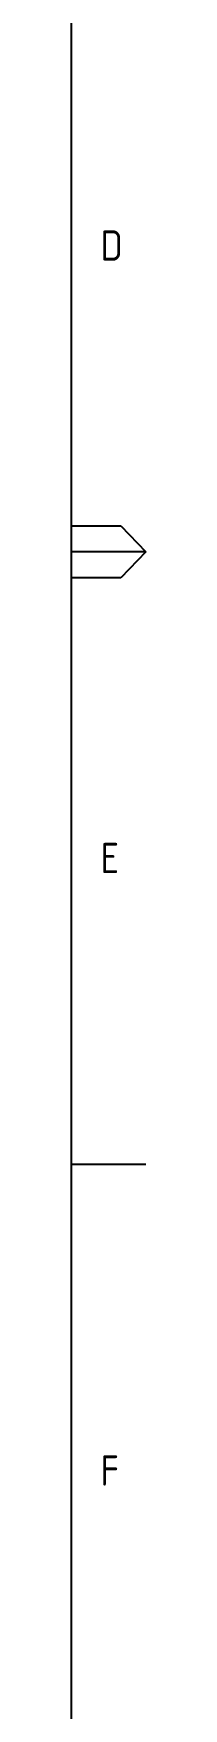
# Paper-space layout 'Sheet(2)' of a CAD drawing. Header units: metres, sheet in millimetres. Extents: x -29 to 809, y -5 to 581.
# Drawn here: x 800.3 to 808.9, y 154.2 to 347.7 of the extents above; entities that cross this region are included whole.
import ezdxf
from ezdxf.enums import TextEntityAlignment as Align

# ---------------------------------------------------------------- set-up
doc = ezdxf.new("R2010")
doc.units = ezdxf.units.M
doc.layers.get('0').update_dxf_attribs({"color": 6})
doc.layers.add('Notes', color=7, linetype='Continuous')
doc.layers.add('SupportsUG_SP_EXT', color=7, linetype='Continuous')
doc.styles.add('iecISOCP', font='isocp.shx')
doc.styles.get("Standard").update_dxf_attribs({"font": 'arial.ttf'})

# ---------------------------------------------------------------- blocks, each defined once
blk = doc.blocks.new('A1_FRAME_TITLE')
at = {"layer": 'Notes', "color": 7}
for p, q in [((844.88, 5.97), (844.88, 574.39)), ((844.88, 293.18), (850.87, 293.18)), ((850.87, 293.18), (853.87, 290.18)), ((853.87, 290.18), (844.87, 290.18)), ((853.87, 290.18), (850.87, 287.18)), ((850.87, 287.18), (844.88, 287.18))]:
    blk.add_line(p, q, dxfattribs=at)
at = {"layer": 'Notes', "linetype": 'Continuous'}
blk.add_line((844.87, 219.43), (853.87, 219.43), dxfattribs=at)
blk.add_attdef('DRAFT_NUM', (9.35, 23.29), '', height=2.5, rotation=90)
at = {"layer": 'Notes', "color": 7, "style": 'iecISOCP'}
for s, p in [('D', (848.39, 323.81)), ('E', (848.39, 253.06)), ('F', (848.39, 182.31))]:
    blk.add_text(s, height=3.5, dxfattribs=at).set_placement(p)
at = {"layer": 'Notes', "color": 7, "style": 'iecISOCP', "flags": 8}
blk.add_attdef('VERSION_NO', text='', height=2.5, rotation=90, dxfattribs=at).set_placement((302.04, 43.81), align=Align.MIDDLE_CENTER)
at = {"layer": 'Notes', "color": 7, "style": 'iecISOCP'}
for tag, p in [('CAP_NO', (513.19, 43.46)), ('IE_NUM', (513.05, 37.81)), ('REF_No_1', (335.24, 32.31)), ('REF_1', (362.52, 32.31)), ('GEN_WO', (441.71, 31.76)), ('HV_SWITCH', (513.46, 32.16)), ('REF_No_2', (335.24, 26.31)), ('REF_2', (362.52, 26.31)), ('OH_WO', (441.71, 25.81)), ('UBD_REF', (513.05, 25.83)), ('REF_No_3', (335.24, 20.31)), ('REF_3', (362.52, 20.31)), ('UG_WO', (441.71, 20.05)), ('GIS_MAP_No', (513.05, 20.04)), ('REF_No_4', (335.24, 14.31)), ('REF_4', (362.52, 14.31)), ('SUB_WO', (441.71, 13.81)), ('HV_OP_DIAG', (513.33, 14.2)), ('LGA', (512.95, 7.78))]:
    blk.add_attdef(tag, p, '', height=2.5, dxfattribs=at)
at = {"layer": 'Notes', "style": 'iecISOCP'}
for tag, p in [('T1', (684.37, 39.47)), ('T2', (684.37, 34.35)), ('T3', (684.37, 28.92)), ('T4', (684.37, 23.66)), ('T5', (684.37, 18.23)), ('T6', (684.37, 12.97))]:
    blk.add_attdef(tag, text='', height=3.5, dxfattribs=at).set_placement(p, align=Align.CENTER)
at = {"layer": 'Notes', "color": 7, "style": 'iecISOCP'}
for tag, p in [('scale', (567.76, 33.27)), ('DRAWN', (567.76, 24.93)), ('DATE', (567.76, 16.88)), ('DESIGN', (605.62, 9.15)), ('CHD', (567.76, 8.37))]:
    blk.add_attdef(tag, text='', height=2.5, dxfattribs=at).set_placement(p, align=Align.CENTER)
at = {"layer": 'Notes', "color": 4, "style": 'iecISOCP'}
blk.add_attdef('NUM', text='', height=7, dxfattribs=at).set_placement((812.88, 20.12), align=Align.MIDDLE_CENTER)
at = {"layer": 'Notes', "color": 1, "style": 'iecISOCP'}
blk.add_attdef('REV', text='', height=5, dxfattribs=at).set_placement((840.57, 17.1), align=Align.CENTER)
at = {"layer": 'Notes', "color": 7, "style": 'iecISOCP'}
for tag, p in [('NS', (811.23, 8.12)), ('SHTS', (825.93, 8.12))]:
    blk.add_attdef(tag, text='', height=2.5, dxfattribs=at).set_placement(p, align=Align.MIDDLE)
at = {"layer": 'Notes', "style": 'iecISOCP'}
blk.add_attdef('ExportID', (-11.47, 2.39), '', height=2.5, dxfattribs=at)
at = {"layer": 'Notes', "style": 'iecISOCP', "flags": 1}
for tag, p in [('ProjectType', (-6.37, -26.8)), ('ProjectNumber', (3.01, -26.82)), ('DrawingNumber', (14.96, -26.8)), ('ProjectDescription', (27.02, -26.83)), ('ExportDate', (39.74, -26.79)), ('ExportUserName', (48.61, -26.8)), ('DesignerCompanyName', (60.94, -26.79)), ('ExportAreaOfInterest', (76.55, -26.81)), ('GIS_SUCCESS', (91.45, -26.78)), ('CAD_SUCCESS', (101.24, -26.78)), ('DEPOTCODE', (111.56, -26.88)), ('ExportCategories', (119.53, -26.8)), ('Comments', (133.84, -26.88))]:
    blk.add_attdef(tag, p, '', height=1, dxfattribs=at)

psp = doc.layouts.new('Sheet(2)')

# ---------------------------------------------------------------- block references
at = {"layer": 'SupportsUG_SP_EXT', "xscale": 0.958}
psp.add_blockref('A1_FRAME_TITLE', (-9.08, -2.39), dxfattribs=at)

doc.saveas('drawing.dxf')
